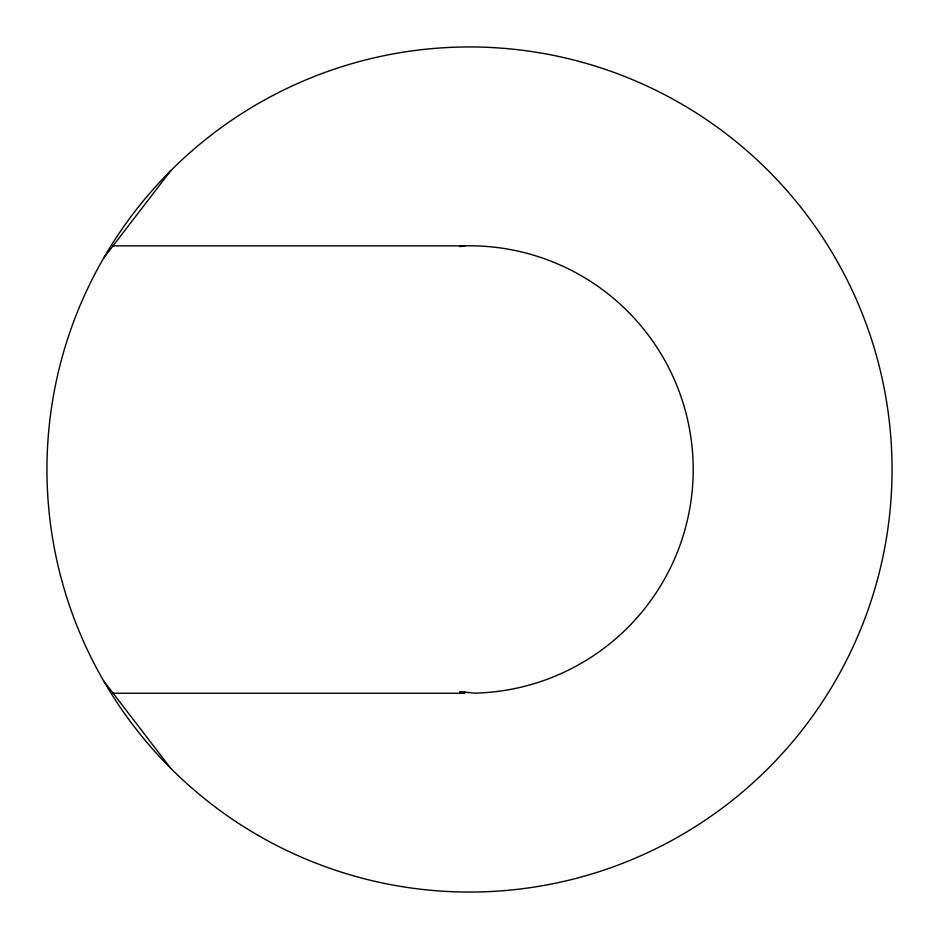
<?xml version="1.0" encoding="UTF-8"?>
<svg xmlns="http://www.w3.org/2000/svg" width="939" height="939" viewBox="0 0 939 939"><rect width="100%" height="100%" fill="white"/><g stroke="black" fill="none" stroke-linecap="round" stroke-linejoin="round"><path stroke-width="1.41" d="M103.56 258.225L170.71 170.71M459.852 693.252L459.852 691.562L474.324 693.146A223.705 223.705 0 0 0 693.146 464.676A223.705 223.705 0 0 0 464.676 245.854L459.852 246.593L459.852 245.854M113.056 245.854L464.676 245.854M113.138 693.252L464.676 693.252L464.676 692.09M103.56 680.775L170.71 768.29M258.225 835.44A422.55 422.55 0 0 0 892.05 469.5A422.55 422.55 0 0 0 258.225 103.56A422.55 422.55 0 0 0 258.225 835.44"/></g></svg>
